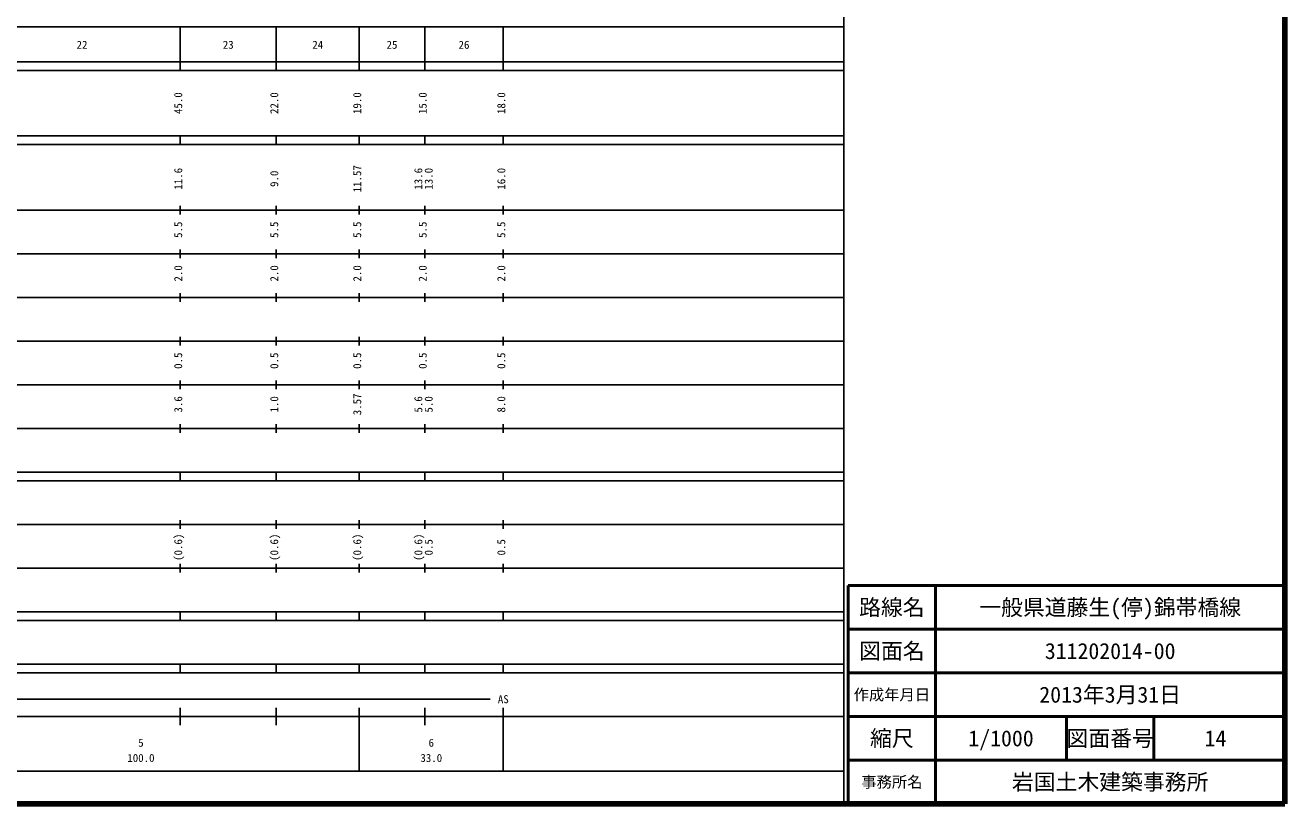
# Model space of a CAD drawing. Units: millimetres on the paper, enlarged 1000 times. Extents: x 65164 to 705164, y -267 to 359733.
# Drawn here: x 416654 to 705164, y -267 to 178090 of the extents above; entities that cross this region are included whole.
import ezdxf
from ezdxf.enums import TextEntityAlignment as Align

# ---------------------------------------------------------------- set-up
doc = ezdxf.new("R2010")
doc.units = ezdxf.units.MM
doc.header["$LTSCALE"] = 1000
for name, color, linetype, lineweight in [('M-TTL', 2, 'Continuous', 140), ('M-TTL-BAND', 7, 'Continuous', 25), ('M-TTL-FRAM', 2, 'Continuous', 50), ('M-TTL-LINE', 7, 'Continuous', 50)]:
    doc.layers.add(name, color=color, linetype=linetype, lineweight=lineweight)
doc.layers.add('M-TTL-TXT', color=7, linetype='Continuous')
doc.styles.add('ＭＳ ゴシック', font='')
doc.styles.get('ＭＳ ゴシック').set_extended_font_data('MS Gothic')

msp = doc.modelspace()

# ---------------------------------------------------------------- linework, layer by layer
at = {"layer": 'M-TTL'}
for p, q in [((705164, -267), (705164, 359733)), ((65164, -267), (705164, -267))]:
    msp.add_line(p, q, dxfattribs=at)
at = {"layer": 'M-TTL-BAND'}
for p, q in [((604164, -267), (604164, 349733)), ((93164, 177733), (604164, 177733)), ((452164, 167733), (452164, 177733)), ((474164, 167733), (474164, 177733)), ((493164, 167733), (493164, 177733)), ((508164, 167733), (508164, 177733)), ((526164, 167733), (526164, 177733)), ((65164, 169733), (604164, 169733)), ((65164, 167733), (604164, 167733)), ((65164, 152733), (604164, 152733)), ((65164, 150733), (604164, 150733)), ((452164, 150733), (452164, 152733)), ((474164, 150733), (474164, 152733)), ((493164, 150733), (493164, 152733)), ((508164, 150733), (508164, 152733)), ((526164, 150733), (526164, 152733)), ((65164, 135733), (604164, 135733)), ((452164, 134733), (452164, 136733)), ((474164, 134733), (474164, 136733)), ((493164, 134733), (493164, 136733)), ((508164, 134733), (508164, 136733)), ((526164, 134733), (526164, 136733)), ((71164, 125733), (604164, 125733)), ((452164, 124733), (452164, 126733)), ((474164, 124733), (474164, 126733)), ((493164, 124733), (493164, 126733)), ((508164, 124733), (508164, 126733)), ((526164, 124733), (526164, 126733)), ((77164, 115733), (604164, 115733)), ((452164, 114733), (452164, 116733)), ((474164, 114733), (474164, 116733)), ((493164, 114733), (493164, 116733)), ((508164, 114733), (508164, 116733)), ((526164, 114733), (526164, 116733)), ((71164, 105733), (604164, 105733)), ((452164, 104733), (452164, 106733)), ((474164, 104733), (474164, 106733)), ((493164, 104733), (493164, 106733)), ((508164, 104733), (508164, 106733)), ((526164, 104733), (526164, 106733)), ((77164, 95733), (604164, 95733)), ((452164, 94733), (452164, 96733)), ((474164, 94733), (474164, 96733)), ((493164, 94733), (493164, 96733)), ((508164, 94733), (508164, 96733)), ((526164, 94733), (526164, 96733)), ((452164, 84733), (452164, 86733)), ((474164, 84733), (474164, 86733)), ((493164, 84733), (493164, 86733)), ((508164, 84733), (508164, 86733)), ((526164, 84733), (526164, 86733)), ((81914, 85733), (604164, 85733)), ((81914, 75733), (604164, 75733)), ((452164, 73733), (452164, 75733)), ((474164, 73733), (474164, 75733)), ((493164, 73733), (493164, 75733)), ((508164, 73733), (508164, 75733)), ((526164, 73733), (526164, 75733)), ((65164, 73733), (604164, 73733)), ((74164, 63733), (604164, 63733)), ((452164, 62733), (452164, 64733)), ((474164, 62733), (474164, 64733)), ((493164, 62733), (493164, 64733)), ((508164, 62733), (508164, 64733)), ((526164, 62733), (526164, 64733)), ((65164, 53733), (604164, 53733)), ((452164, 52733), (452164, 54733)), ((474164, 52733), (474164, 54733)), ((493164, 52733), (493164, 54733)), ((508164, 52733), (508164, 54733)), ((526164, 52733), (526164, 54733)), ((65164, 43733), (604164, 43733)), ((452164, 41733), (452164, 43733)), ((474164, 41733), (474164, 43733)), ((493164, 41733), (493164, 43733)), ((508164, 41733), (508164, 43733)), ((526164, 41733), (526164, 43733)), ((80414, 41733), (604164, 41733)), ((65164, 29733), (604164, 29733)), ((80414, 31733), (604164, 31733)), ((452164, 29733), (452164, 31733)), ((474164, 29733), (474164, 31733)), ((493164, 29733), (493164, 31733)), ((508164, 29733), (508164, 31733)), ((526164, 29733), (526164, 31733)), ((96164, 23733), (523164, 23733)), ((452164, 17733), (452164, 21733)), ((474164, 17733), (474164, 21733)), ((493164, 7233), (493164, 21733)), ((508164, 17733), (508164, 21733)), ((526164, 7233), (526164, 21733)), ((65164, 19733), (604164, 19733)), ((93164, 7233), (604164, 7233))]:
    msp.add_line(p, q, dxfattribs=at)
at = {"layer": 'M-TTL-FRAM'}
for p, q in [((705164, 49733), (605164, 49733)), ((605164, 49733), (605164, -267))]:
    msp.add_line(p, q, dxfattribs=at)
at = {"layer": 'M-TTL-LINE'}
for p, q in [((625164, 49733), (625164, -267)), ((705164, 39733), (605164, 39733)), ((705164, 29733), (605164, 29733)), ((705164, 19733), (605164, 19733)), ((655164, 19733), (655164, 17233)), ((675164, 19733), (675164, 17233)), ((655164, 17233), (655164, 12233)), ((675164, 17233), (675164, 12233)), ((655164, 12233), (655164, 9733)), ((675164, 12233), (675164, 9733)), ((705164, 9733), (605164, 9733))]:
    msp.add_line(p, q, dxfattribs=at)

# ---------------------------------------------------------------- texts
at = {"layer": 'M-TTL-BAND', "style": 'ＭＳ ゴシック'}
for s, p in [('22', (429664, 172138)), ('23', (463164, 172138)), ('24', (483664, 172138)), ('25', (500664, 172138)), ('26', (517164, 172138)), ('AS', (526164, 22233)), ('5', (443164, 12256)), ('6', (509664, 12256)), ('100.0', (443164, 8766)), ('33.0', (509664, 8766))]:
    msp.add_text(s, height=1833, dxfattribs=at).set_placement(p, align=Align.BOTTOM_CENTER)
for s, p in [('45.0', (453164, 160233)), ('22.0', (475164, 160233)), ('19.0', (494164, 160233)), ('15.0', (509164, 160233)), ('18.0', (527164, 160233)), ('11.6', (453164, 142907)), ('9.0', (475164, 142907)), ('11.57', (494164, 142907)), ('13.6', (508164, 142907)), ('13.0', (510534, 142907)), ('16.0', (527164, 142907)), ('5.5', (453164, 131233)), ('5.5', (475164, 131233)), ('5.5', (494164, 131233)), ('5.5', (509164, 131233)), ('5.5', (527164, 131233)), ('2.0', (453164, 121233)), ('2.0', (475164, 121233)), ('2.0', (494164, 121233)), ('2.0', (509164, 121233)), ('2.0', (527164, 121233)), ('0.5', (453164, 101233)), ('0.5', (475164, 101233)), ('0.5', (494164, 101233)), ('0.5', (509164, 101233)), ('0.5', (527164, 101233)), ('3.6', (453164, 91233)), ('1.0', (475164, 91233)), ('3.57', (494164, 91233)), ('5.6', (508164, 91233)), ('5.0', (510534, 91233)), ('8.0', (527164, 91233)), ('(0.6)', (453164, 58497)), ('(0.6)', (475164, 58497)), ('(0.6)', (494164, 58497)), ('(0.6)', (508164, 58497)), ('0.5', (510534, 58497)), ('0.5', (527164, 58497))]:
    msp.add_text(s, height=1833, rotation=90, dxfattribs=at).set_placement(p, align=Align.BOTTOM_CENTER)
at = {"layer": 'M-TTL-TXT', "style": 'ＭＳ ゴシック'}
for s, height, p in [('路線名', 3666, (615164, 44733)), ('路線名', 3666, (615164, 44733)), ('一般県道藤生(停)錦帯橋線', 3666, (665164, 44733)), ('図面名', 3666, (615164, 34733)), ('図面名', 3666, (615164, 34733)), ('311202014-00', 3666, (665164, 34733)), ('作成年月日', 2566, (615164, 24733)), ('作成年月日', 2566, (615164, 24733)), ('2013年3月31日', 3666, (665164, 24733)), ('縮尺', 3666, (615164, 14733)), ('縮尺', 3666, (615164, 14733)), ('1/1000', 3666, (640164, 14733)), ('図面番号', 3666, (665164, 14733)), ('図面番号', 3666, (665164, 14733)), ('14', 3666, (689289, 14733)), ('事務所名', 2566, (615164, 4733)), ('事務所名', 2566, (615164, 4733)), ('岩国土木建築事務所', 3666, (665164, 4733))]:
    msp.add_text(s, height=height, dxfattribs=at).set_placement(p, align=Align.MIDDLE_CENTER)

doc.saveas('drawing.dxf')
